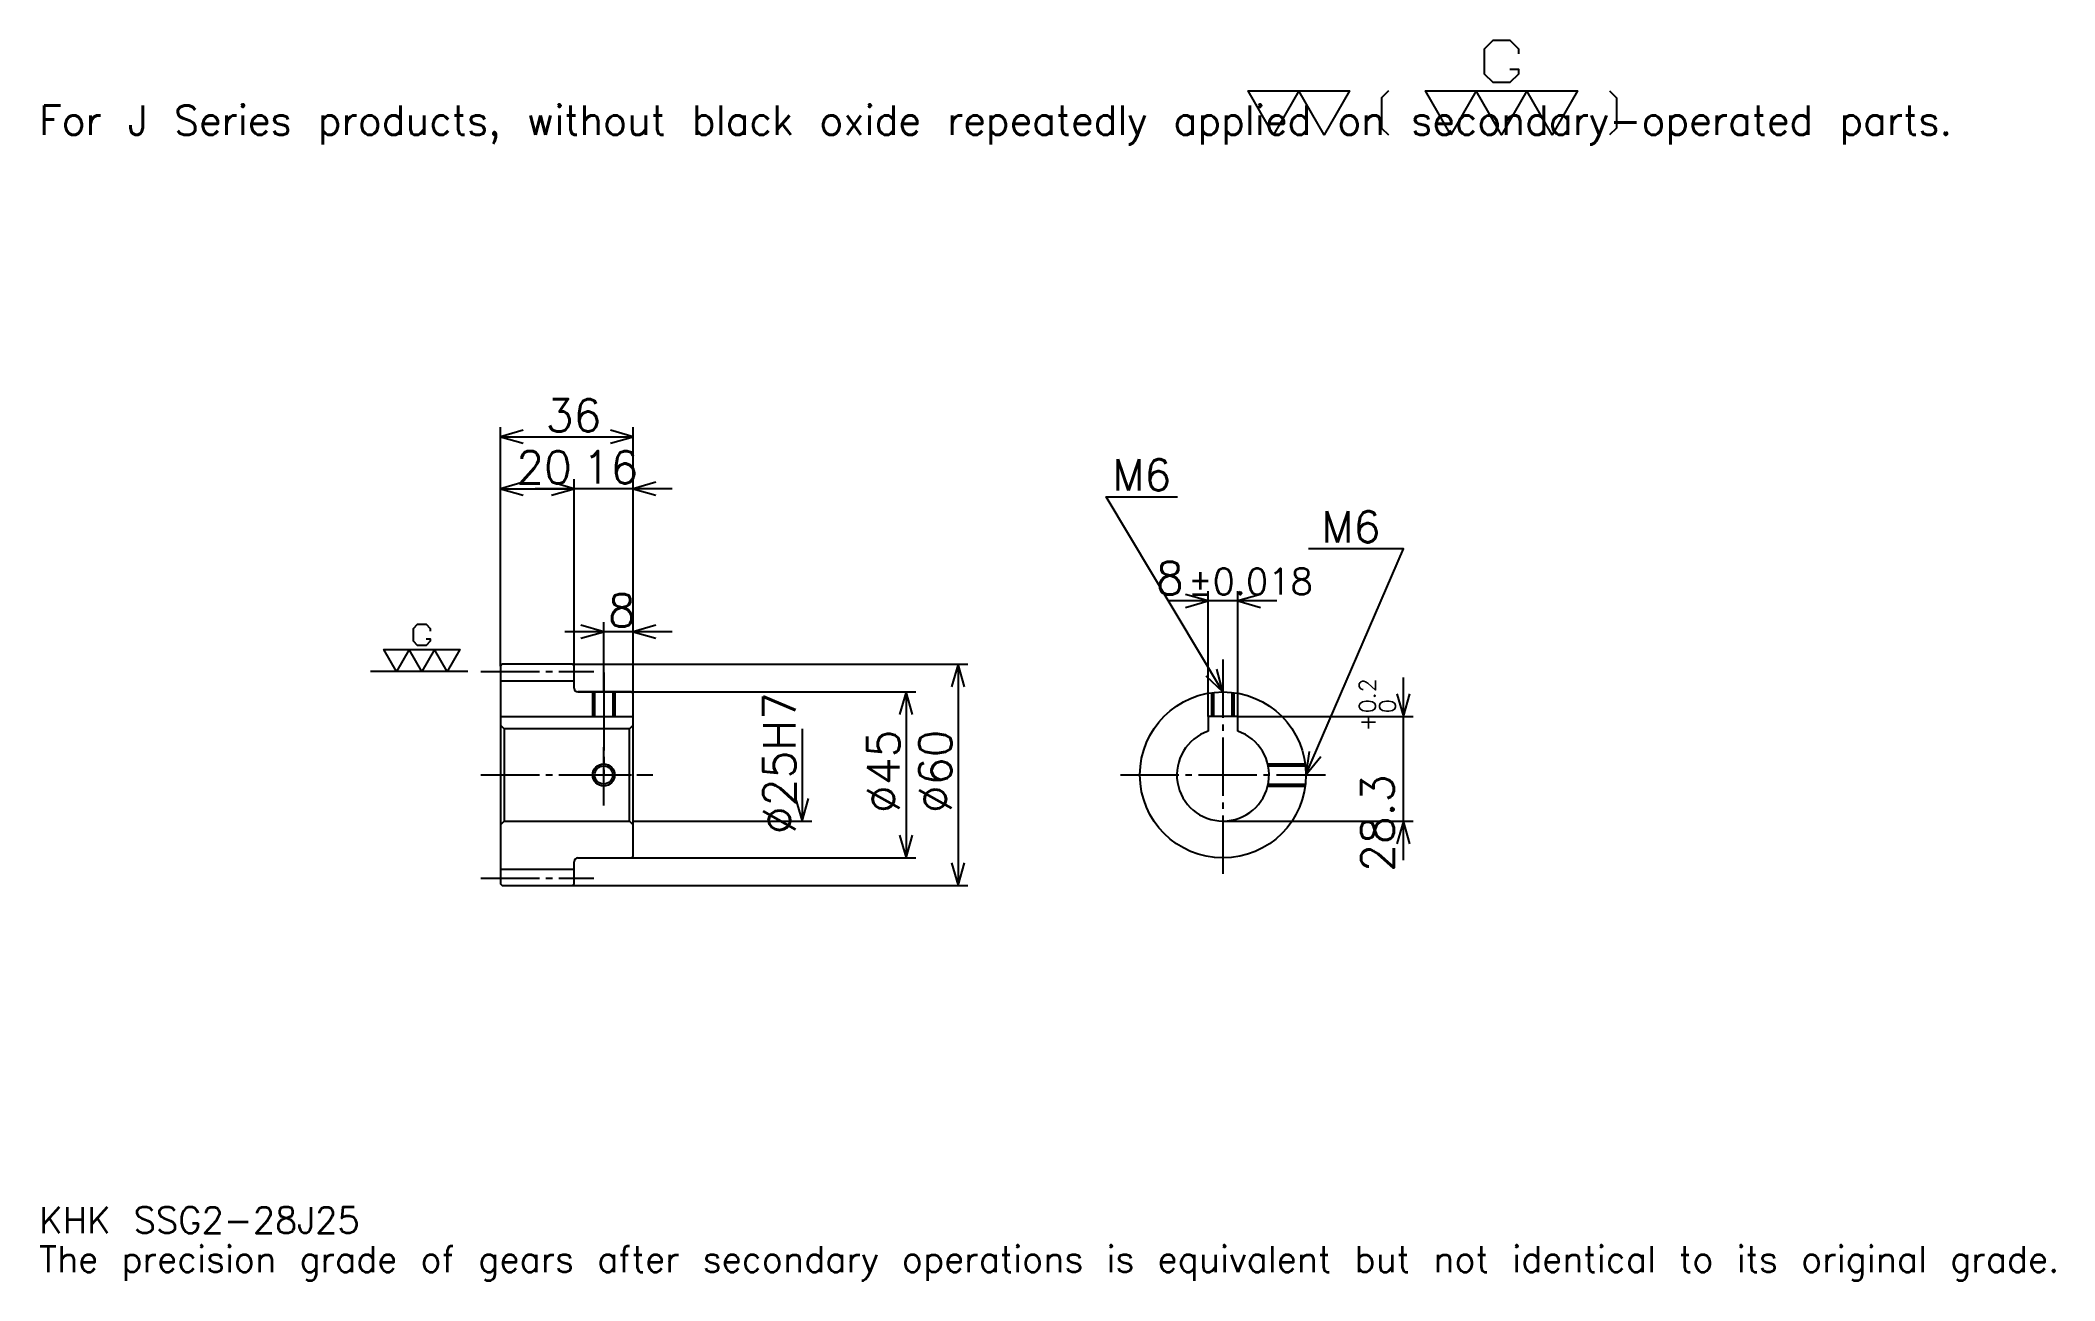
# Model space of a CAD drawing. Extents: x 18 to 564, y 6 to 343.
import ezdxf

# ---------------------------------------------------------------- set-up
doc = ezdxf.new("R2010")
doc.units = 0
doc.linetypes.add('DASHDOT', pattern=[21.130436, 15.847826, -1.76087, 1.76087, -1.76087])
doc.layers.get('0').update_dxf_attribs({"linetype": 'CONTINUOUS'})
doc.layers.add('DASHDOT', color=6, linetype='DASHDOT')
doc.styles.add('KANJI', font='TXT', dxfattribs={"bigfont": 'BIGFONT'})

msp = doc.modelspace()

# ---------------------------------------------------------------- linework, layer by layer
at = {"color": 5}
for p, q in [((142.630432, 173.510864), (142.630432, 237.782593)), ((142.630432, 235.141296), (178.630432, 235.141296)), ((178.630432, 173.510864), (178.630432, 237.782593)), ((142.630432, 221.054352), (162.630432, 221.054352)), ((189.195648, 221.054352), (152.065216, 221.054352)), ((162.630432, 173.510864), (162.630432, 223.695648)), ((334.478271, 159.310867), (334.478271, 193.304337)), ((342.478271, 159.310867), (342.478271, 193.304337)), ((353.043457, 190.66304), (323.913025, 190.66304)), ((189.195648, 182.315216), (160.065216, 182.315216)), ((170.630432, 173.510864), (170.630432, 184.956512)), ((142.630432, 173.010864), (142.630432, 173.510864)), ((162.130432, 173.510864), (178.630432, 173.510864)), ((162.630432, 173.010864), (162.630432, 173.510864)), ((170.630432, 166.010864), (170.630432, 173.510864)), ((170.630432, 166.010864), (170.630432, 173.510864)), ((178.630432, 173.510864), (269.315216, 173.510864)), ((178.630432, 165.510864), (178.630432, 173.510864)), ((266.67392, 173.510864), (266.67392, 113.510864)), ((387.391296, 120.445648), (387.391296, 169.876083)), ((163.630432, 166.010864), (178.630432, 166.010864)), ((178.630432, 166.010864), (255.228256, 166.010864)), ((252.586945, 166.010864), (252.586945, 121.010864)), ((342.478271, 159.310867), (390.032593, 159.310867)), ((224.41304, 156.010864), (224.41304, 131.010864)), ((178.630432, 131.010864), (227.054352, 131.010864)), ((338.478271, 131.010864), (390.032593, 131.010864)), ((163.630432, 121.010864), (178.630432, 121.010864)), ((178.630432, 121.010864), (255.228256, 121.010864)), ((162.130432, 113.510864), (178.630432, 113.510864)), ((178.630432, 113.510864), (269.315216, 113.510864))]:
    msp.add_line(p, q, dxfattribs=at)
at = {"color": 7}
msp.add_line((133.82608, 171.510864), (107.41304, 171.510864), dxfattribs=at)
at = {"color": 4}
for p, q in [((142.630432, 169.010864), (162.630432, 169.010864)), ((142.630432, 159.310867), (178.630432, 159.310867)), ((143.630432, 156.010864), (143.630432, 131.010864)), ((177.630432, 156.010864), (178.630432, 157.010864)), ((177.630432, 131.010864), (178.630432, 130.010864)), ((142.630432, 118.010864), (162.630432, 118.010864))]:
    msp.add_line(p, q, dxfattribs=at)
at = {"color": 7}
for points in [[(416.269592, 334.811737), (418.558716, 334.811737), (418.558716, 333.438263), (416.269592, 331.149109), (411.691315, 331.149109), (409.402191, 333.438263), (409.402191, 340.305634), (411.691315, 342.594788), (416.269592, 342.594788), (418.558716, 340.305634), (418.558716, 338.932159)], [(352.17392, 316.956512), (345.306519, 328.859985), (372.776093, 328.859985), (365.908691, 316.956512), (359.041321, 328.859985), (352.17392, 316.956512)], [(383.306091, 328.859985), (381.474792, 327.028687), (381.474792, 318.787811), (383.306091, 316.956512)], [(400.245667, 316.956512), (393.378265, 328.859985), (434.582611, 328.859985), (427.71521, 316.956512), (420.847839, 328.859985), (413.980438, 316.956512), (407.113037, 328.859985), (400.245667, 316.956512)], [(443.281311, 328.859985), (445.11261, 327.028687), (445.11261, 318.787811), (443.281311, 316.956512)], [(122.468475, 180.438477), (123.613037, 180.438477), (123.613037, 179.75174), (122.468475, 178.607178), (120.179344, 178.607178), (119.034775, 179.75174), (119.034775, 183.185425), (120.179344, 184.329987), (122.468475, 184.329987), (123.613037, 183.185425), (123.613037, 182.498688)], [(114.45652, 171.510864), (111.022827, 177.462601), (131.625, 177.462601), (128.191299, 171.510864), (124.757607, 177.462601), (121.323914, 171.510864), (117.890213, 177.462601), (114.45652, 171.510864)]]:
    msp.add_lwpolyline(points, dxfattribs=at)
at = {"color": 5}
for points in [[(148.793472, 236.902161), (142.630432, 235.141296), (148.793472, 233.380432)], [(172.467392, 233.380432), (178.630432, 235.141296), (172.467392, 236.902161)], [(148.793472, 222.815216), (142.630432, 221.054352), (148.793472, 219.293472)], [(156.467392, 219.293472), (162.630432, 221.054352), (156.467392, 222.815216)], [(156.467392, 219.293472), (162.630432, 221.054352), (156.467392, 222.815216)], [(184.793472, 222.815216), (178.630432, 221.054352), (184.793472, 219.293472)], [(338.478271, 166.010864), (306.782593, 218.836945), (326.152161, 218.836945)], [(360.978271, 143.510864), (387.391296, 204.75), (361.682617, 204.75)], [(328.315216, 188.902161), (334.478271, 190.66304), (328.315216, 192.423904)], [(348.641296, 192.423904), (342.478271, 190.66304), (348.641296, 188.902161)], [(164.467392, 180.554352), (170.630432, 182.315216), (164.467392, 184.07608)], [(184.793472, 184.07608), (178.630432, 182.315216), (184.793472, 180.554352)], [(268.434784, 167.347824), (266.67392, 173.510864), (264.913025, 167.347824)], [(333.797485, 170.389679), (338.478271, 166.010864), (336.817322, 172.201599)], [(254.347824, 159.847824), (252.586945, 166.010864), (250.82608, 159.847824)], [(385.630432, 165.473907), (387.391296, 159.310867), (389.152161, 165.473907)], [(361.802185, 149.867355), (360.978271, 143.510864), (365.03595, 148.472595)], [(222.652161, 137.173904), (224.41304, 131.010864), (226.17392, 137.173904)], [(250.82608, 127.173904), (252.586945, 121.010864), (254.347824, 127.173904)], [(389.152161, 124.847824), (387.391296, 131.010864), (385.630432, 124.847824)], [(264.913025, 119.673904), (266.67392, 113.510864), (268.434784, 119.673904)]]:
    msp.add_lwpolyline(points, dxfattribs=at)
at = {"color": 4}
for points in [[(162.630432, 167.010864), (162.630432, 173.010864), (162.130432, 173.510864), (143.130432, 173.510864), (142.630432, 173.010864), (142.630432, 130.010864)], [(163.630432, 121.010864), (178.130432, 121.010864), (178.630432, 121.510864), (178.630432, 165.510864), (178.130432, 166.010864), (163.630432, 166.010864)], [(167.630432, 166.010864), (167.630432, 159.310867)], [(168.170441, 166.010864), (168.170441, 159.310867)], [(173.090424, 166.010864), (173.090424, 159.310867)], [(173.630432, 166.010864), (173.630432, 159.310867)], [(335.478271, 159.310867), (335.478271, 165.809967)], [(336.01825, 159.310867), (336.01825, 165.875977)], [(340.938263, 159.310867), (340.938263, 165.875977)], [(341.478271, 159.310867), (341.478271, 165.809967)], [(342.478271, 155.353577), (342.478271, 159.310867), (334.478271, 159.310867), (334.478271, 155.353577)], [(142.630432, 130.010864), (143.630432, 131.010864), (177.630432, 131.010864), (177.630432, 156.010864), (143.630432, 156.010864), (142.630432, 157.010864)], [(350.612915, 146.510864), (360.777344, 146.510864)], [(350.733795, 145.970871), (360.843384, 145.970871)], [(350.612915, 140.510864), (360.777344, 140.510864)], [(350.733795, 141.050858), (360.843384, 141.050858)], [(142.630432, 130.010864), (142.630432, 114.010864), (143.130432, 113.510864), (162.130432, 113.510864), (162.630432, 114.010864), (162.630432, 120.010864)]]:
    msp.add_lwpolyline(points, dxfattribs=at)
for centre, radius in [((338.478271, 143.510864), 22.5), ((170.630432, 143.510864), 2.46)]:
    msp.add_circle(centre, radius, dxfattribs=at)
at = {"color": 7}
msp.add_circle((170.630432, 143.510864), 3, dxfattribs=at)
at = {"color": 4}
for centre, radius, start, end in [((163.630432, 167.010864), 1, 180, 270), ((338.478271, 143.510864), 12.5, 108.66292518, 71.33707482), ((163.630432, 120.010864), 1, 90, 180)]:
    msp.add_arc(centre, radius, start, end, dxfattribs=at)
at = {"layer": 'DASHDOT', "color": 7}
for p, q in [((338.478271, 174.815216), (338.478271, 115.728256)), ((137.347824, 171.510864), (167.91304, 171.510864)), ((170.630432, 166.010864), (170.630432, 143.510864)), ((137.347824, 143.510864), (183.91304, 143.510864)), ((310.695648, 143.510864), (366.260864, 143.510864)), ((137.347824, 115.510864), (167.91304, 115.510864))]:
    msp.add_line(p, q, dxfattribs=at)
for points in [[(170.630432, 171.293472), (170.630432, 154.028259)], [(170.630432, 135.228256), (170.630432, 151.793472)], [(162.347824, 143.510864), (178.91304, 143.510864)]]:
    msp.add_lwpolyline(points, dxfattribs=at)

# ---------------------------------------------------------------- texts
at = {"color": 7, "style": 'KANJI'}
for s, height, p in [('For J Series products, without black oxide repeatedly applied on secondary-operated parts.', 7.923913, (17.608696, 316.956512)), ('36', 8.804348, (154.907608, 236.549988)), ('20', 8.804348, (146.907608, 222.463043)), ('16', 8.804348, (164.907608, 222.463043)), ('M6', 8.452174, (308.543457, 220.597824)), ('M6', 8.452174, (365.204346, 206.510864)), ('8', 8.804348, (320.304321, 192.423904)), ('%%p0.018', 7.043478, (329.019562, 192.423904)), ('8', 8.804348, (171.769012, 183.723907)), ('KHK SSG2-28J25', 7.043478, (17.608696, 19.369566)), ('The precision grade of gears after secondary operations is equivalent but not identical to its original grade.', 7.043478, (17.608696, 8.804348))]:
    msp.add_text(s, height=height, dxfattribs=at).set_placement(p)
for s, height, p in [('%%c25H7', 8.804348, (222.652161, 127.442932)), ('0.2', 4.402174, (379.81955, 160.265656)), ('+', 4.402174, (379.81955, 155.33522)), ('0', 4.402174, (385.278259, 160.265656)), ('%%c45', 8.804348, (250.82608, 133.165756)), ('%%c60', 8.804348, (264.913025, 133.165756)), ('28.3', 8.804348, (384.75, 117.226517))]:
    msp.add_text(s, height=height, rotation=90, dxfattribs=at).set_placement(p)

doc.saveas('drawing.dxf')
